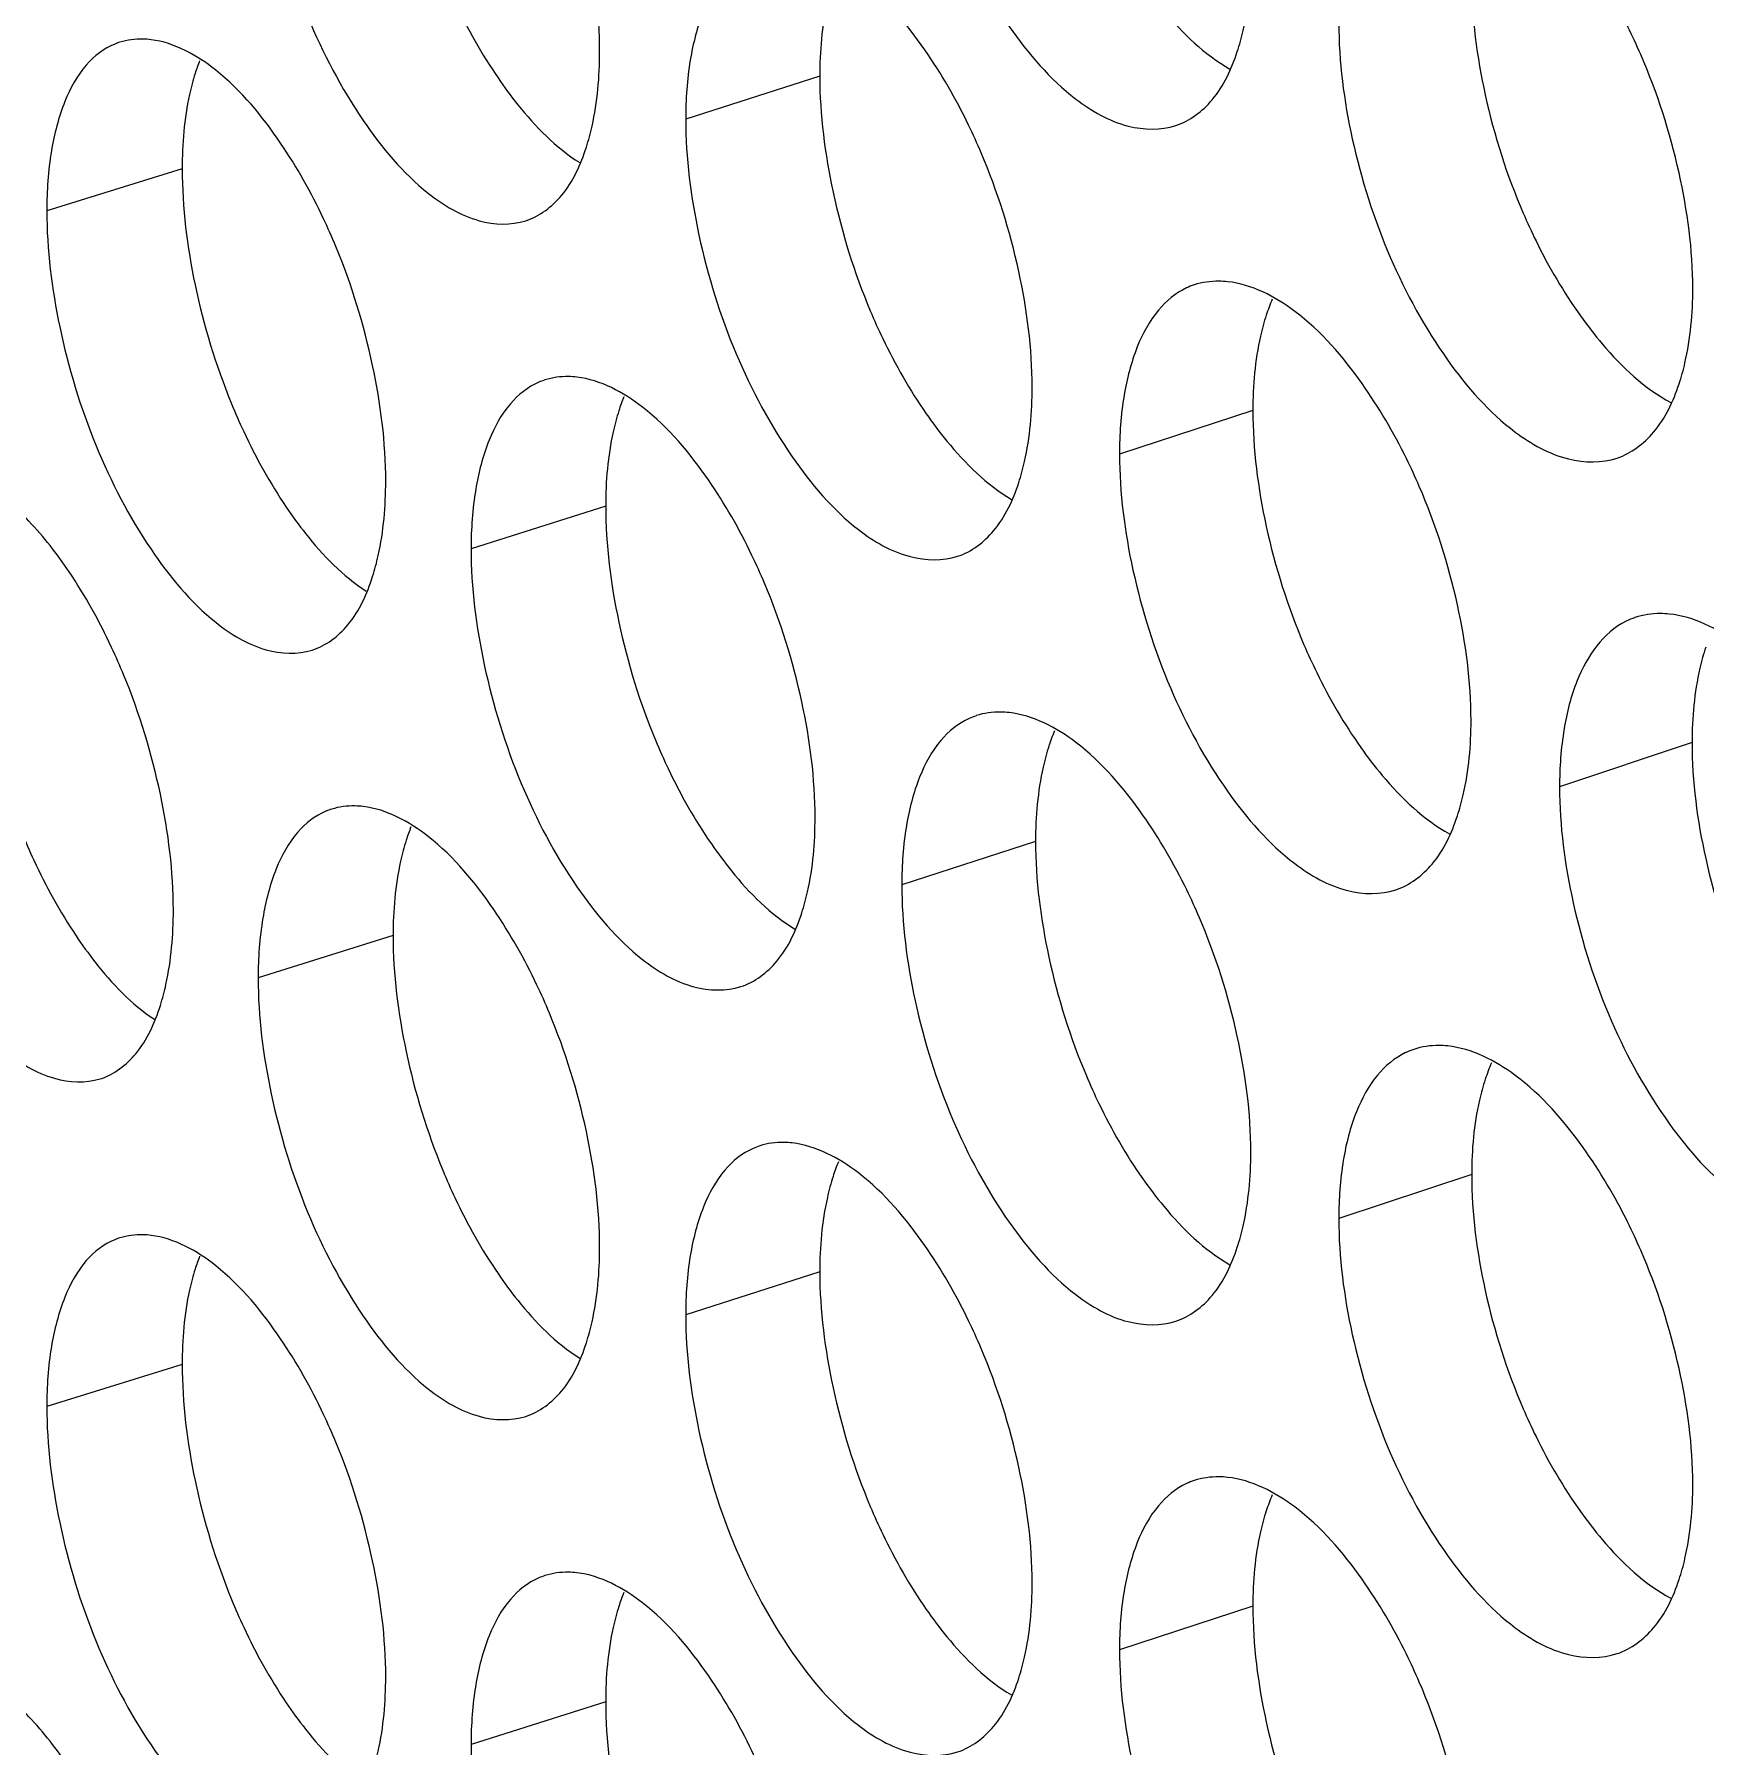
# Model space of a CAD drawing. Header units: millimetres. Extents: x 1177 to 4147, y 93 to 2194.
# Drawn here: x 2502.84 to 2513.85, y 932.37 to 943.65 of the extents above; entities that cross this region are included whole.
import ezdxf

# ---------------------------------------------------------------- set-up
doc = ezdxf.new("R2010")
doc.units = ezdxf.units.MM
doc.header["$LTSCALE"] = 0.1
doc.layers.get('0').update_dxf_attribs({"lineweight": 13})
doc.layers.add('标注', color=251, linetype='Continuous', lineweight=9)

# ---------------------------------------------------------------- blocks, each defined once
blk = doc.blocks.new('02')
at = {"layer": '标注'}
for p, q in [((4352.008, 938.95), (4350.746, 938.545)), ((4346.007, 938.079), (4344.733, 937.683)), ((4346.007, 938.079), (4344.733, 937.683)), ((4356.084, 935.805), (4354.829, 935.394)), ((4349.993, 934.905), (4348.726, 934.503)), ((4349.993, 934.905), (4348.726, 934.503)), ((4360.218, 932.679), (4358.971, 932.262)), ((4354.039, 931.75), (4352.78, 931.342)), ((4354.039, 931.75), (4352.78, 931.342)), ((4347.992, 930.865), (4346.722, 930.466)), ((4358.144, 928.614), (4356.893, 928.201)), ((4358.144, 928.614), (4356.893, 928.201)), ((4352.008, 927.7), (4350.746, 927.295)), ((4346.007, 926.829), (4344.733, 926.433)), ((4356.084, 924.555), (4354.829, 924.144)), ((4349.993, 923.655), (4348.726, 923.253))]:
    blk.add_line(p, q, dxfattribs=at)
for centre, radius, start, end in [((4345.609, 938.665), 0.633, 107.3212, 111.9576), ((4345.609, 938.665), 0.633, 107.3212, 111.9576), ((4347.904, 938.414), 1.862, 158.5276, 162.4554), ((4347.904, 938.414), 1.862, 158.5276, 162.4554), ((4355.745, 936.34), 0.68, 108.1838, 114.818), ((4349.619, 935.471), 0.651, 107.6638, 113.1281), ((4349.619, 935.471), 0.651, 107.6638, 113.1281), ((4351.866, 935.241), 1.837, 157.8589, 162.2429), ((4351.866, 935.241), 1.837, 157.8589, 162.2429), ((4359.904, 933.193), 0.699, 108.5345, 115.9025), ((4353.688, 932.295), 0.67, 108.0096, 114.2633), ((4353.688, 932.295), 0.67, 108.0096, 114.2633), ((4355.89, 932.088), 1.814, 157.2003, 162.034), ((4355.89, 932.088), 1.814, 157.2003, 162.034), ((4347.607, 931.441), 0.642, 107.4921, 112.5473), ((4349.877, 931.2), 1.849, 158.192, 162.3487), ((4357.817, 929.139), 0.689, 108.3587, 115.3644), ((4357.817, 929.139), 0.689, 108.3587, 115.3644), ((4351.646, 928.256), 0.661, 107.8363, 113.7), ((4353.87, 928.037), 1.825, 157.5283, 162.138), ((4345.609, 927.415), 0.633, 107.3212, 111.9576), ((4347.904, 927.164), 1.862, 158.5276, 162.4554), ((4355.745, 925.09), 0.68, 108.1838, 114.818), ((4349.619, 924.221), 0.651, 107.6638, 113.1281), ((4351.866, 923.991), 1.837, 157.8589, 162.2429)]:
    blk.add_arc(centre, radius, start, end, dxfattribs=at)
for points, knots in [([(4352.78, 942.592), (4352.78, 942.226), (4352.879, 941.47), (4353.217, 940.392), (4353.725, 939.448), (4354.173, 938.923), (4354.418, 938.735)], [0, 0, 0, 0, 0.255445, 0.527438, 0.784592, 1, 1, 1, 1]), ([(4346.722, 941.716), (4346.722, 941.349), (4346.819, 940.593), (4347.149, 939.513), (4347.646, 938.566), (4348.084, 938.037), (4348.324, 937.847)], [0, 0, 0, 0, 0.256026, 0.528509, 0.78559, 1, 1, 1, 1]), ([(4349.936, 939.178), (4349.936, 939.544), (4349.838, 940.3), (4349.614, 941.025), (4349.463, 941.385)], [0, 0, 0, 0, 0.48436, 1, 1, 1, 1]), ([(4351.381, 940.111), (4351.278, 940.066), (4351.081, 939.905), (4350.888, 939.543), (4350.769, 939.077), (4350.746, 938.731), (4350.746, 938.545)], [0, 0, 0, 0, 0.1898, 0.414696, 0.684955, 1, 1, 1, 1]), ([(4352.996, 939.198), (4352.819, 939.451), (4352.475, 939.866), (4351.975, 940.136), (4351.749, 940.162)], [0, 0, 0, 0, 0.575082, 1, 1, 1, 1]), ([(4355.938, 939.181), (4355.959, 939.246), (4356.039, 939.538), (4356.065, 939.843), (4356.065, 940.077)], [0, 0, 0, 0, 0.226657, 1, 1, 1, 1]), ([(4359.735, 939.153), (4359.697, 939.241), (4359.541, 939.576), (4359.352, 939.897), (4359.192, 940.119)], [0, 0, 0, 0, 0.259679, 1, 1, 1, 1]), ([(4348.46, 939.905), (4348.496, 939.817), (4348.645, 939.48), (4348.826, 939.158), (4348.98, 938.933)], [0, 0, 0, 0, 0.260232, 1, 1, 1, 1]), ([(4352.133, 939.847), (4352.112, 939.782), (4352.034, 939.489), (4352.008, 939.184), (4352.008, 938.95)], [0, 0, 0, 0, 0.226307, 1, 1, 1, 1]), ([(4355.048, 939.825), (4355.111, 939.736), (4355.343, 939.431), (4355.627, 939.154), (4355.867, 939.017)], [0, 0, 0, 0, 0.282202, 1, 1, 1, 1]), ([(4358.144, 939.864), (4358.144, 939.498), (4358.244, 938.743), (4358.474, 938.019), (4358.629, 937.661)], [0, 0, 0, 0, 0.484339, 1, 1, 1, 1]), ([(4356.893, 939.451), (4356.893, 939.085), (4356.993, 938.329), (4357.336, 937.251), (4357.852, 936.309), (4358.306, 935.787), (4358.554, 935.601)], [0, 0, 0, 0, 0.255058, 0.526721, 0.783925, 1, 1, 1, 1]), ([(4345.373, 939.252), (4345.27, 939.21), (4345.069, 939.054), (4344.876, 938.691), (4344.756, 938.222), (4344.733, 937.871), (4344.733, 937.683)], [0, 0, 0, 0, 0.187225, 0.410841, 0.682034, 1, 1, 1, 1]), ([(4345.373, 939.252), (4345.27, 939.21), (4345.069, 939.054), (4344.876, 938.691), (4344.756, 938.222), (4344.733, 937.871), (4344.733, 937.683)], [0, 0, 0, 0, 0.187225, 0.410841, 0.682034, 1, 1, 1, 1]), ([(4345.714, 939.293), (4345.689, 939.296), (4345.59, 939.304), (4345.49, 939.291), (4345.421, 939.269)], [0, 0, 0, 0, 0.259055, 1, 1, 1, 1]), ([(4345.714, 939.293), (4345.689, 939.296), (4345.59, 939.304), (4345.49, 939.291), (4345.421, 939.269)], [0, 0, 0, 0, 0.259055, 1, 1, 1, 1]), ([(4346.933, 938.32), (4346.761, 938.573), (4346.426, 938.989), (4345.936, 939.265), (4345.714, 939.293)], [0, 0, 0, 0, 0.577332, 1, 1, 1, 1]), ([(4346.933, 938.32), (4346.761, 938.573), (4346.426, 938.989), (4345.936, 939.265), (4345.714, 939.293)], [0, 0, 0, 0, 0.577332, 1, 1, 1, 1]), ([(4349.811, 938.282), (4349.832, 938.347), (4349.911, 938.639), (4349.936, 938.944), (4349.936, 939.178)], [0, 0, 0, 0, 0.226242, 1, 1, 1, 1]), ([(4353.528, 938.228), (4353.49, 938.316), (4353.338, 938.652), (4353.153, 938.974), (4352.996, 939.198)], [0, 0, 0, 0, 0.259945, 1, 1, 1, 1]), ([(4355.359, 938.486), (4355.492, 938.529), (4355.754, 938.729), (4355.884, 939.019), (4355.938, 939.181)], [0, 0, 0, 0, 0.449251, 1, 1, 1, 1]), ([(4360.225, 936.951), (4360.225, 937.317), (4360.123, 938.072), (4359.891, 938.796), (4359.735, 939.153)], [0, 0, 0, 0, 0.484165, 1, 1, 1, 1]), ([(4346.129, 938.975), (4346.108, 938.91), (4346.031, 938.617), (4346.007, 938.313), (4346.007, 938.079)], [0, 0, 0, 0, 0.225897, 1, 1, 1, 1]), ([(4346.129, 938.975), (4346.108, 938.91), (4346.031, 938.617), (4346.007, 938.313), (4346.007, 938.079)], [0, 0, 0, 0, 0.225897, 1, 1, 1, 1]), ([(4348.98, 938.933), (4349.038, 938.847), (4349.258, 938.549), (4349.523, 938.278), (4349.749, 938.137)], [0, 0, 0, 0, 0.281347, 1, 1, 1, 1]), ([(4352.008, 938.95), (4352.008, 938.584), (4352.107, 937.828), (4352.332, 937.102), (4352.483, 936.743)], [0, 0, 0, 0, 0.484455, 1, 1, 1, 1]), ([(4354.418, 938.735), (4354.565, 938.623), (4354.861, 938.449), (4355.217, 938.439), (4355.359, 938.486)], [0, 0, 0, 0, 0.552376, 1, 1, 1, 1]), ([(4350.746, 938.545), (4350.746, 938.179), (4350.844, 937.423), (4351.18, 936.344), (4351.684, 935.399), (4352.128, 934.873), (4352.372, 934.684)], [0, 0, 0, 0, 0.255639, 0.527795, 0.784925, 1, 1, 1, 1]), ([(4347.454, 937.346), (4347.417, 937.434), (4347.268, 937.771), (4347.087, 938.095), (4346.933, 938.32)], [0, 0, 0, 0, 0.260211, 1, 1, 1, 1]), ([(4347.454, 937.346), (4347.417, 937.434), (4347.268, 937.771), (4347.087, 938.095), (4346.933, 938.32)], [0, 0, 0, 0, 0.260211, 1, 1, 1, 1]), ([(4349.24, 937.589), (4349.371, 937.631), (4349.632, 937.831), (4349.759, 938.12), (4349.811, 938.282)], [0, 0, 0, 0, 0.446528, 1, 1, 1, 1]), ([(4354.007, 936.023), (4354.007, 936.389), (4353.908, 937.144), (4353.68, 937.869), (4353.528, 938.228)], [0, 0, 0, 0, 0.484282, 1, 1, 1, 1]), ([(4346.007, 938.079), (4346.007, 937.712), (4346.102, 936.956), (4346.323, 936.229), (4346.471, 935.868)], [0, 0, 0, 0, 0.484571, 1, 1, 1, 1]), ([(4346.007, 938.079), (4346.007, 937.712), (4346.102, 936.956), (4346.323, 936.229), (4346.471, 935.868)], [0, 0, 0, 0, 0.484571, 1, 1, 1, 1]), ([(4348.324, 937.847), (4348.466, 937.735), (4348.753, 937.56), (4349.101, 937.545), (4349.24, 937.589)], [0, 0, 0, 0, 0.554103, 1, 1, 1, 1]), ([(4344.733, 937.683), (4344.733, 937.317), (4344.829, 936.56), (4345.156, 935.479), (4345.649, 934.532), (4346.084, 934.002), (4346.323, 933.811)], [0, 0, 0, 0, 0.256219, 0.528865, 0.785923, 1, 1, 1, 1]), ([(4344.733, 937.683), (4344.733, 937.317), (4344.829, 936.56), (4345.156, 935.479), (4345.649, 934.532), (4346.084, 934.002), (4346.323, 933.811)], [0, 0, 0, 0, 0.256219, 0.528865, 0.785923, 1, 1, 1, 1]), ([(4358.629, 937.661), (4358.667, 937.573), (4358.821, 937.237), (4359.009, 936.917), (4359.168, 936.694)], [0, 0, 0, 0, 0.259789, 1, 1, 1, 1]), ([(4347.923, 935.138), (4347.923, 935.504), (4347.825, 936.259), (4347.603, 936.986), (4347.454, 937.346)], [0, 0, 0, 0, 0.484398, 1, 1, 1, 1]), ([(4347.923, 935.138), (4347.923, 935.504), (4347.825, 936.259), (4347.603, 936.986), (4347.454, 937.346)], [0, 0, 0, 0, 0.484398, 1, 1, 1, 1]), ([(4355.847, 937.016), (4355.82, 937.019), (4355.714, 937.025), (4355.608, 937.01), (4355.533, 936.986)], [0, 0, 0, 0, 0.258853, 1, 1, 1, 1]), ([(4357.112, 936.057), (4356.932, 936.31), (4356.581, 936.725), (4356.076, 936.991), (4355.847, 937.016)], [0, 0, 0, 0, 0.573616, 1, 1, 1, 1]), ([(4355.46, 936.957), (4355.358, 936.909), (4355.162, 936.746), (4354.971, 936.385), (4354.852, 935.921), (4354.829, 935.578), (4354.829, 935.394)], [0, 0, 0, 0, 0.191473, 0.417182, 0.686837, 1, 1, 1, 1]), ([(4360.096, 936.054), (4360.118, 936.119), (4360.198, 936.412), (4360.225, 936.717), (4360.225, 936.951)], [0, 0, 0, 0, 0.226935, 1, 1, 1, 1]), ([(4352.483, 936.743), (4352.52, 936.655), (4352.671, 936.319), (4352.855, 935.997), (4353.01, 935.773)], [0, 0, 0, 0, 0.260055, 1, 1, 1, 1]), ([(4356.211, 936.702), (4356.189, 936.637), (4356.11, 936.344), (4356.084, 936.039), (4356.084, 935.805)], [0, 0, 0, 0, 0.226582, 1, 1, 1, 1]), ([(4359.168, 936.694), (4359.233, 936.604), (4359.473, 936.292), (4359.769, 936.012), (4360.019, 935.878)], [0, 0, 0, 0, 0.282708, 1, 1, 1, 1]), ([(4349.363, 936.07), (4349.26, 936.026), (4349.062, 935.866), (4348.869, 935.505), (4348.75, 935.037), (4348.726, 934.69), (4348.726, 934.503)], [0, 0, 0, 0, 0.188951, 0.413428, 0.683995, 1, 1, 1, 1]), ([(4349.363, 936.07), (4349.26, 936.026), (4349.062, 935.866), (4348.869, 935.505), (4348.75, 935.037), (4348.726, 934.69), (4348.726, 934.503)], [0, 0, 0, 0, 0.188951, 0.413428, 0.683995, 1, 1, 1, 1]), ([(4349.722, 936.118), (4349.696, 936.121), (4349.595, 936.128), (4349.493, 936.114), (4349.421, 936.092)], [0, 0, 0, 0, 0.258969, 1, 1, 1, 1]), ([(4349.722, 936.118), (4349.696, 936.121), (4349.595, 936.128), (4349.493, 936.114), (4349.421, 936.092)], [0, 0, 0, 0, 0.258969, 1, 1, 1, 1]), ([(4350.96, 935.151), (4350.785, 935.403), (4350.444, 935.819), (4349.948, 936.091), (4349.722, 936.118)], [0, 0, 0, 0, 0.575826, 1, 1, 1, 1]), ([(4350.96, 935.151), (4350.785, 935.403), (4350.444, 935.819), (4349.948, 936.091), (4349.722, 936.118)], [0, 0, 0, 0, 0.575826, 1, 1, 1, 1]), ([(4353.881, 935.126), (4353.902, 935.191), (4353.981, 935.484), (4354.007, 935.789), (4354.007, 936.023)], [0, 0, 0, 0, 0.226518, 1, 1, 1, 1]), ([(4357.651, 935.09), (4357.613, 935.178), (4357.458, 935.513), (4357.271, 935.834), (4357.112, 936.057)], [0, 0, 0, 0, 0.259768, 1, 1, 1, 1]), ([(4359.513, 935.357), (4359.646, 935.402), (4359.909, 935.602), (4360.042, 935.892), (4360.096, 936.054)], [0, 0, 0, 0, 0.451001, 1, 1, 1, 1]), ([(4346.471, 935.868), (4346.507, 935.78), (4346.655, 935.443), (4346.834, 935.12), (4346.987, 934.895)], [0, 0, 0, 0, 0.26032, 1, 1, 1, 1]), ([(4346.471, 935.868), (4346.507, 935.78), (4346.655, 935.443), (4346.834, 935.12), (4346.987, 934.895)], [0, 0, 0, 0, 0.26032, 1, 1, 1, 1]), ([(4350.117, 935.802), (4350.096, 935.736), (4350.018, 935.444), (4349.993, 935.139), (4349.993, 934.905)], [0, 0, 0, 0, 0.226169, 1, 1, 1, 1]), ([(4350.117, 935.802), (4350.096, 935.736), (4350.018, 935.444), (4349.993, 935.139), (4349.993, 934.905)], [0, 0, 0, 0, 0.226169, 1, 1, 1, 1]), ([(4353.01, 935.773), (4353.072, 935.685), (4353.3, 935.382), (4353.577, 935.107), (4353.813, 934.968)], [0, 0, 0, 0, 0.28193, 1, 1, 1, 1]), ([(4356.084, 935.805), (4356.084, 935.439), (4356.183, 934.683), (4356.412, 933.958), (4356.565, 933.6)], [0, 0, 0, 0, 0.484378, 1, 1, 1, 1]), ([(4358.554, 935.601), (4358.704, 935.489), (4359.007, 935.316), (4359.369, 935.309), (4359.513, 935.357)], [0, 0, 0, 0, 0.551276, 1, 1, 1, 1]), ([(4354.829, 935.394), (4354.829, 935.028), (4354.929, 934.272), (4355.269, 933.194), (4355.781, 932.251), (4356.232, 931.728), (4356.479, 931.541)], [0, 0, 0, 0, 0.255252, 0.52708, 0.784259, 1, 1, 1, 1]), ([(4344.942, 934.287), (4344.829, 934.455), (4344.599, 934.752), (4344.213, 935.093), (4343.82, 935.276), (4343.554, 935.274), (4343.443, 935.24)], [0, 0, 0, 0, 0.323685, 0.595295, 0.814917, 1, 1, 1, 1]), ([(4347.799, 934.242), (4347.82, 934.307), (4347.897, 934.599), (4347.923, 934.904), (4347.923, 935.138)], [0, 0, 0, 0, 0.226105, 1, 1, 1, 1]), ([(4347.799, 934.242), (4347.82, 934.307), (4347.897, 934.599), (4347.923, 934.904), (4347.923, 935.138)], [0, 0, 0, 0, 0.226105, 1, 1, 1, 1]), ([(4351.488, 934.179), (4351.451, 934.267), (4351.299, 934.604), (4351.116, 934.926), (4350.96, 935.151)], [0, 0, 0, 0, 0.260034, 1, 1, 1, 1]), ([(4351.488, 934.179), (4351.451, 934.267), (4351.299, 934.604), (4351.116, 934.926), (4350.96, 935.151)], [0, 0, 0, 0, 0.260034, 1, 1, 1, 1]), ([(4353.305, 934.432), (4353.437, 934.475), (4353.698, 934.675), (4353.828, 934.964), (4353.881, 935.126)], [0, 0, 0, 0, 0.448356, 1, 1, 1, 1]), ([(4358.138, 932.887), (4358.138, 933.253), (4358.037, 934.008), (4357.806, 934.732), (4357.651, 935.09)], [0, 0, 0, 0, 0.484204, 1, 1, 1, 1]), ([(4346.987, 934.895), (4347.044, 934.81), (4347.259, 934.515), (4347.519, 934.246), (4347.74, 934.104)], [0, 0, 0, 0, 0.281036, 1, 1, 1, 1]), ([(4346.987, 934.895), (4347.044, 934.81), (4347.259, 934.515), (4347.519, 934.246), (4347.74, 934.104)], [0, 0, 0, 0, 0.281036, 1, 1, 1, 1]), ([(4349.993, 934.905), (4349.993, 934.539), (4350.09, 933.783), (4350.314, 933.056), (4350.464, 932.697)], [0, 0, 0, 0, 0.484494, 1, 1, 1, 1]), ([(4349.993, 934.905), (4349.993, 934.539), (4350.09, 933.783), (4350.314, 933.056), (4350.464, 932.697)], [0, 0, 0, 0, 0.484494, 1, 1, 1, 1]), ([(4352.372, 934.684), (4352.517, 934.572), (4352.81, 934.398), (4353.164, 934.386), (4353.305, 934.432)], [0, 0, 0, 0, 0.552941, 1, 1, 1, 1]), ([(4348.726, 934.503), (4348.726, 934.137), (4348.824, 933.381), (4349.157, 932.301), (4349.657, 931.355), (4350.098, 930.828), (4350.341, 930.638)], [0, 0, 0, 0, 0.255833, 0.528153, 0.785258, 1, 1, 1, 1]), ([(4348.726, 934.503), (4348.726, 934.137), (4348.824, 933.381), (4349.157, 932.301), (4349.657, 931.355), (4350.098, 930.828), (4350.341, 930.638)], [0, 0, 0, 0, 0.255833, 0.528153, 0.785258, 1, 1, 1, 1]), ([(4345.459, 933.311), (4345.422, 933.4), (4345.274, 933.737), (4345.095, 934.061), (4344.942, 934.287)], [0, 0, 0, 0, 0.260299, 1, 1, 1, 1]), ([(4347.23, 933.55), (4347.361, 933.591), (4347.621, 933.791), (4347.747, 934.08), (4347.799, 934.242)], [0, 0, 0, 0, 0.445594, 1, 1, 1, 1]), ([(4347.23, 933.55), (4347.361, 933.591), (4347.621, 933.791), (4347.747, 934.08), (4347.799, 934.242)], [0, 0, 0, 0, 0.445594, 1, 1, 1, 1]), ([(4351.964, 931.973), (4351.964, 932.339), (4351.866, 933.095), (4351.639, 933.82), (4351.488, 934.179)], [0, 0, 0, 0, 0.484321, 1, 1, 1, 1]), ([(4351.964, 931.973), (4351.964, 932.339), (4351.866, 933.095), (4351.639, 933.82), (4351.488, 934.179)], [0, 0, 0, 0, 0.484321, 1, 1, 1, 1]), ([(4346.323, 933.811), (4346.463, 933.699), (4346.747, 933.524), (4347.092, 933.506), (4347.23, 933.55)], [0, 0, 0, 0, 0.554701, 1, 1, 1, 1]), ([(4346.323, 933.811), (4346.463, 933.699), (4346.747, 933.524), (4347.092, 933.506), (4347.23, 933.55)], [0, 0, 0, 0, 0.554701, 1, 1, 1, 1]), ([(4359.598, 933.822), (4359.381, 933.716), (4359.133, 933.346), (4358.996, 932.787), (4358.971, 932.444), (4358.971, 932.262)], [0, 0, 0, 0, 0.415426, 0.686428, 1, 1, 1, 1]), ([(4360.004, 933.889), (4359.976, 933.892), (4359.867, 933.897), (4359.758, 933.881), (4359.681, 933.856)], [0, 0, 0, 0, 0.258783, 1, 1, 1, 1]), ([(4361.287, 932.936), (4361.104, 933.188), (4360.746, 933.603), (4360.235, 933.865), (4360.004, 933.889)], [0, 0, 0, 0, 0.572175, 1, 1, 1, 1]), ([(4356.565, 933.6), (4356.603, 933.512), (4356.757, 933.176), (4356.943, 932.855), (4357.101, 932.632)], [0, 0, 0, 0, 0.259878, 1, 1, 1, 1]), ([(4360.347, 933.577), (4360.325, 933.512), (4360.245, 933.219), (4360.218, 932.913), (4360.218, 932.679)], [0, 0, 0, 0, 0.22686, 1, 1, 1, 1]), ([(4345.924, 931.102), (4345.924, 931.468), (4345.828, 932.224), (4345.607, 932.951), (4345.459, 933.311)], [0, 0, 0, 0, 0.484437, 1, 1, 1, 1]), ([(4353.791, 932.962), (4353.764, 932.965), (4353.66, 932.971), (4353.554, 932.957), (4353.481, 932.933)], [0, 0, 0, 0, 0.25889, 1, 1, 1, 1]), ([(4353.791, 932.962), (4353.764, 932.965), (4353.66, 932.971), (4353.554, 932.957), (4353.481, 932.933)], [0, 0, 0, 0, 0.25889, 1, 1, 1, 1]), ([(4355.047, 932), (4354.868, 932.253), (4354.52, 932.668), (4354.018, 932.936), (4353.791, 932.962)], [0, 0, 0, 0, 0.574346, 1, 1, 1, 1]), ([(4355.047, 932), (4354.868, 932.253), (4354.52, 932.668), (4354.018, 932.936), (4353.791, 932.962)], [0, 0, 0, 0, 0.574346, 1, 1, 1, 1]), ([(4353.413, 932.906), (4353.311, 932.86), (4353.114, 932.698), (4352.922, 932.337), (4352.804, 931.872), (4352.78, 931.527), (4352.78, 931.342)], [0, 0, 0, 0, 0.190641, 0.415947, 0.685903, 1, 1, 1, 1]), ([(4353.413, 932.906), (4353.311, 932.86), (4353.114, 932.698), (4352.922, 932.337), (4352.804, 931.872), (4352.78, 931.527), (4352.78, 931.342)], [0, 0, 0, 0, 0.190641, 0.415947, 0.685903, 1, 1, 1, 1]), ([(4358.009, 931.99), (4358.031, 932.055), (4358.111, 932.347), (4358.138, 932.653), (4358.138, 932.887)], [0, 0, 0, 0, 0.226796, 1, 1, 1, 1]), ([(4350.464, 932.697), (4350.501, 932.608), (4350.651, 932.272), (4350.833, 931.95), (4350.988, 931.726)], [0, 0, 0, 0, 0.260144, 1, 1, 1, 1]), ([(4350.464, 932.697), (4350.501, 932.608), (4350.651, 932.272), (4350.833, 931.95), (4350.988, 931.726)], [0, 0, 0, 0, 0.260144, 1, 1, 1, 1]), ([(4354.165, 932.647), (4354.143, 932.582), (4354.065, 932.289), (4354.039, 931.984), (4354.039, 931.75)], [0, 0, 0, 0, 0.226444, 1, 1, 1, 1]), ([(4354.165, 932.647), (4354.143, 932.582), (4354.065, 932.289), (4354.039, 931.984), (4354.039, 931.75)], [0, 0, 0, 0, 0.226444, 1, 1, 1, 1]), ([(4360.218, 932.679), (4360.218, 932.313), (4360.319, 931.557), (4360.551, 930.834), (4360.707, 930.476)], [0, 0, 0, 0, 0.484301, 1, 1, 1, 1]), ([(4357.101, 932.632), (4357.164, 932.543), (4357.401, 932.234), (4357.691, 931.955), (4357.935, 931.82)], [0, 0, 0, 0, 0.282461, 1, 1, 1, 1]), ([(4358.971, 932.262), (4358.971, 931.896), (4359.072, 931.14), (4359.418, 930.063), (4359.938, 929.123), (4360.395, 928.602), (4360.644, 928.417)], [0, 0, 0, 0, 0.254863, 0.526363, 0.783591, 1, 1, 1, 1]), ([(4347.36, 932.034), (4347.258, 931.991), (4347.058, 931.833), (4346.865, 931.471), (4346.746, 931.002), (4346.722, 930.653), (4346.722, 930.466)], [0, 0, 0, 0, 0.188092, 0.412143, 0.683021, 1, 1, 1, 1]), ([(4347.711, 932.078), (4347.685, 932.081), (4347.585, 932.088), (4347.484, 932.075), (4347.414, 932.053)], [0, 0, 0, 0, 0.259011, 1, 1, 1, 1]), ([(4348.939, 931.108), (4348.766, 931.361), (4348.428, 931.777), (4347.935, 932.051), (4347.711, 932.078)], [0, 0, 0, 0, 0.576575, 1, 1, 1, 1]), ([(4355.582, 931.031), (4355.544, 931.119), (4355.391, 931.455), (4355.204, 931.777), (4355.047, 932)], [0, 0, 0, 0, 0.259857, 1, 1, 1, 1]), ([(4355.582, 931.031), (4355.544, 931.119), (4355.391, 931.455), (4355.204, 931.777), (4355.047, 932)], [0, 0, 0, 0, 0.259857, 1, 1, 1, 1]), ([(4344.496, 931.836), (4344.532, 931.748), (4344.679, 931.411), (4344.857, 931.087), (4345.008, 930.861)], [0, 0, 0, 0, 0.260408, 1, 1, 1, 1]), ([(4351.839, 931.077), (4351.86, 931.142), (4351.939, 931.434), (4351.964, 931.739), (4351.964, 931.973)], [0, 0, 0, 0, 0.22638, 1, 1, 1, 1]), ([(4351.839, 931.077), (4351.86, 931.142), (4351.939, 931.434), (4351.964, 931.739), (4351.964, 931.973)], [0, 0, 0, 0, 0.22638, 1, 1, 1, 1]), ([(4357.429, 931.294), (4357.562, 931.338), (4357.824, 931.538), (4357.956, 931.828), (4358.009, 931.99)], [0, 0, 0, 0, 0.450132, 1, 1, 1, 1]), ([(4348.115, 931.761), (4348.095, 931.696), (4348.017, 931.403), (4347.992, 931.098), (4347.992, 930.865)], [0, 0, 0, 0, 0.226033, 1, 1, 1, 1]), ([(4350.988, 931.726), (4351.048, 931.639), (4351.271, 931.338), (4351.543, 931.065), (4351.774, 930.925)], [0, 0, 0, 0, 0.281645, 1, 1, 1, 1]), ([(4350.988, 931.726), (4351.048, 931.639), (4351.271, 931.338), (4351.543, 931.065), (4351.774, 930.925)], [0, 0, 0, 0, 0.281645, 1, 1, 1, 1]), ([(4354.039, 931.75), (4354.039, 931.384), (4354.138, 930.628), (4354.365, 929.903), (4354.517, 929.544)], [0, 0, 0, 0, 0.484416, 1, 1, 1, 1]), ([(4354.039, 931.75), (4354.039, 931.384), (4354.138, 930.628), (4354.365, 929.903), (4354.517, 929.544)], [0, 0, 0, 0, 0.484416, 1, 1, 1, 1]), ([(4356.479, 931.541), (4356.627, 931.429), (4356.927, 931.255), (4357.286, 931.247), (4357.429, 931.294)], [0, 0, 0, 0, 0.551821, 1, 1, 1, 1]), ([(4352.78, 931.342), (4352.78, 930.976), (4352.879, 930.22), (4353.217, 929.142), (4353.725, 928.198), (4354.173, 927.673), (4354.418, 927.485)], [0, 0, 0, 0, 0.255445, 0.527438, 0.784592, 1, 1, 1, 1]), ([(4352.78, 931.342), (4352.78, 930.976), (4352.879, 930.22), (4353.217, 929.142), (4353.725, 928.198), (4354.173, 927.673), (4354.418, 927.485)], [0, 0, 0, 0, 0.255445, 0.527438, 0.784592, 1, 1, 1, 1]), ([(4345.802, 930.207), (4345.822, 930.272), (4345.899, 930.564), (4345.924, 930.868), (4345.924, 931.102)], [0, 0, 0, 0, 0.225969, 1, 1, 1, 1]), ([(4349.463, 930.135), (4349.427, 930.224), (4349.276, 930.56), (4349.094, 930.883), (4348.939, 931.108)], [0, 0, 0, 0, 0.260123, 1, 1, 1, 1]), ([(4351.265, 930.383), (4351.396, 930.425), (4351.657, 930.625), (4351.786, 930.914), (4351.839, 931.077)], [0, 0, 0, 0, 0.447449, 1, 1, 1, 1]), ([(4351.265, 930.383), (4351.396, 930.425), (4351.657, 930.625), (4351.786, 930.914), (4351.839, 931.077)], [0, 0, 0, 0, 0.447449, 1, 1, 1, 1]), ([(4356.065, 928.827), (4356.065, 929.193), (4355.965, 929.949), (4355.735, 930.673), (4355.582, 931.031)], [0, 0, 0, 0, 0.484243, 1, 1, 1, 1]), ([(4356.065, 928.827), (4356.065, 929.193), (4355.965, 929.949), (4355.735, 930.673), (4355.582, 931.031)], [0, 0, 0, 0, 0.484243, 1, 1, 1, 1]), ([(4345.008, 930.861), (4345.065, 930.777), (4345.275, 930.486), (4345.529, 930.218), (4345.746, 930.076)], [0, 0, 0, 0, 0.280712, 1, 1, 1, 1]), ([(4347.992, 930.865), (4347.992, 930.498), (4348.089, 929.742), (4348.311, 929.015), (4348.46, 928.655)], [0, 0, 0, 0, 0.484532, 1, 1, 1, 1]), ([(4350.341, 930.638), (4350.484, 930.526), (4350.774, 930.352), (4351.125, 930.338), (4351.265, 930.383)], [0, 0, 0, 0, 0.553517, 1, 1, 1, 1]), ([(4350.341, 930.638), (4350.484, 930.526), (4350.774, 930.352), (4351.125, 930.338), (4351.265, 930.383)], [0, 0, 0, 0, 0.553517, 1, 1, 1, 1]), ([(4346.722, 930.466), (4346.722, 930.099), (4346.819, 929.343), (4347.149, 928.263), (4347.646, 927.316), (4348.084, 926.787), (4348.324, 926.597)], [0, 0, 0, 0, 0.256026, 0.528509, 0.78559, 1, 1, 1, 1]), ([(4345.235, 929.515), (4345.365, 929.556), (4345.625, 929.756), (4345.75, 930.044), (4345.802, 930.207)], [0, 0, 0, 0, 0.444646, 1, 1, 1, 1]), ([(4349.936, 927.928), (4349.936, 928.294), (4349.838, 929.05), (4349.614, 929.775), (4349.463, 930.135)], [0, 0, 0, 0, 0.48436, 1, 1, 1, 1]), ([(4344.336, 929.779), (4344.475, 929.667), (4344.755, 929.492), (4345.098, 929.473), (4345.235, 929.515)], [0, 0, 0, 0, 0.555309, 1, 1, 1, 1]), ([(4357.522, 929.762), (4357.42, 929.713), (4357.225, 929.549), (4357.034, 929.188), (4356.916, 928.726), (4356.893, 928.384), (4356.893, 928.201)], [0, 0, 0, 0, 0.192296, 0.418401, 0.687759, 1, 1, 1, 1]), ([(4357.522, 929.762), (4357.42, 929.713), (4357.225, 929.549), (4357.034, 929.188), (4356.916, 928.726), (4356.893, 928.384), (4356.893, 928.201)], [0, 0, 0, 0, 0.192296, 0.418401, 0.687759, 1, 1, 1, 1]), ([(4357.918, 929.825), (4357.89, 929.828), (4357.784, 929.834), (4357.675, 929.818), (4357.6, 929.793)], [0, 0, 0, 0, 0.258817, 1, 1, 1, 1]), ([(4357.918, 929.825), (4357.89, 929.828), (4357.784, 929.834), (4357.675, 929.818), (4357.6, 929.793)], [0, 0, 0, 0, 0.258817, 1, 1, 1, 1]), ([(4359.192, 928.869), (4359.011, 929.121), (4358.656, 929.537), (4358.148, 929.801), (4357.918, 929.825)], [0, 0, 0, 0, 0.572892, 1, 1, 1, 1]), ([(4359.192, 928.869), (4359.011, 929.121), (4358.656, 929.537), (4358.148, 929.801), (4357.918, 929.825)], [0, 0, 0, 0, 0.572892, 1, 1, 1, 1]), ([(4354.517, 929.544), (4354.554, 929.456), (4354.707, 929.12), (4354.891, 928.799), (4355.048, 928.575)], [0, 0, 0, 0, 0.259967, 1, 1, 1, 1]), ([(4354.517, 929.544), (4354.554, 929.456), (4354.707, 929.12), (4354.891, 928.799), (4355.048, 928.575)], [0, 0, 0, 0, 0.259967, 1, 1, 1, 1]), ([(4358.272, 929.512), (4358.25, 929.447), (4358.17, 929.154), (4358.144, 928.849), (4358.144, 928.614)], [0, 0, 0, 0, 0.226721, 1, 1, 1, 1]), ([(4358.272, 929.512), (4358.25, 929.447), (4358.17, 929.154), (4358.144, 928.849), (4358.144, 928.614)], [0, 0, 0, 0, 0.226721, 1, 1, 1, 1]), ([(4351.381, 928.861), (4351.278, 928.816), (4351.081, 928.655), (4350.888, 928.293), (4350.769, 927.827), (4350.746, 927.481), (4350.746, 927.295)], [0, 0, 0, 0, 0.1898, 0.414696, 0.684955, 1, 1, 1, 1]), ([(4351.749, 928.912), (4351.723, 928.915), (4351.62, 928.922), (4351.516, 928.908), (4351.444, 928.885)], [0, 0, 0, 0, 0.258928, 1, 1, 1, 1]), ([(4352.996, 927.948), (4352.819, 928.201), (4352.475, 928.616), (4351.975, 928.886), (4351.749, 928.912)], [0, 0, 0, 0, 0.575082, 1, 1, 1, 1]), ([(4355.938, 927.931), (4355.959, 927.996), (4356.039, 928.288), (4356.065, 928.593), (4356.065, 928.827)], [0, 0, 0, 0, 0.226657, 1, 1, 1, 1]), ([(4355.938, 927.931), (4355.959, 927.996), (4356.039, 928.288), (4356.065, 928.593), (4356.065, 928.827)], [0, 0, 0, 0, 0.226657, 1, 1, 1, 1]), ([(4359.735, 927.903), (4359.697, 927.991), (4359.541, 928.326), (4359.352, 928.647), (4359.192, 928.869)], [0, 0, 0, 0, 0.259679, 1, 1, 1, 1]), ([(4359.735, 927.903), (4359.697, 927.991), (4359.541, 928.326), (4359.352, 928.647), (4359.192, 928.869)], [0, 0, 0, 0, 0.259679, 1, 1, 1, 1]), ([(4348.46, 928.655), (4348.496, 928.567), (4348.645, 928.23), (4348.826, 927.908), (4348.98, 927.683)], [0, 0, 0, 0, 0.260232, 1, 1, 1, 1]), ([(4358.144, 928.614), (4358.144, 928.248), (4358.244, 927.493), (4358.474, 926.769), (4358.629, 926.411)], [0, 0, 0, 0, 0.484339, 1, 1, 1, 1]), ([(4358.144, 928.614), (4358.144, 928.248), (4358.244, 927.493), (4358.474, 926.769), (4358.629, 926.411)], [0, 0, 0, 0, 0.484339, 1, 1, 1, 1]), ([(4352.133, 928.597), (4352.112, 928.532), (4352.034, 928.239), (4352.008, 927.934), (4352.008, 927.7)], [0, 0, 0, 0, 0.226307, 1, 1, 1, 1]), ([(4355.048, 928.575), (4355.111, 928.486), (4355.343, 928.181), (4355.627, 927.904), (4355.867, 927.767)], [0, 0, 0, 0, 0.282202, 1, 1, 1, 1]), ([(4355.048, 928.575), (4355.111, 928.486), (4355.343, 928.181), (4355.627, 927.904), (4355.867, 927.767)], [0, 0, 0, 0, 0.282202, 1, 1, 1, 1]), ([(4356.893, 928.201), (4356.893, 927.835), (4356.993, 927.079), (4357.336, 926.001), (4357.852, 925.059), (4358.306, 924.537), (4358.554, 924.351)], [0, 0, 0, 0, 0.255058, 0.526721, 0.783925, 1, 1, 1, 1]), ([(4356.893, 928.201), (4356.893, 927.835), (4356.993, 927.079), (4357.336, 926.001), (4357.852, 925.059), (4358.306, 924.537), (4358.554, 924.351)], [0, 0, 0, 0, 0.255058, 0.526721, 0.783925, 1, 1, 1, 1]), ([(4345.373, 928.002), (4345.27, 927.96), (4345.069, 927.804), (4344.876, 927.441), (4344.756, 926.972), (4344.733, 926.621), (4344.733, 926.433)], [0, 0, 0, 0, 0.187225, 0.410841, 0.682034, 1, 1, 1, 1]), ([(4345.714, 928.043), (4345.689, 928.046), (4345.59, 928.054), (4345.49, 928.041), (4345.421, 928.019)], [0, 0, 0, 0, 0.259055, 1, 1, 1, 1]), ([(4346.933, 927.07), (4346.761, 927.323), (4346.426, 927.739), (4345.936, 928.015), (4345.714, 928.043)], [0, 0, 0, 0, 0.577332, 1, 1, 1, 1]), ([(4349.811, 927.032), (4349.832, 927.097), (4349.911, 927.389), (4349.936, 927.694), (4349.936, 927.928)], [0, 0, 0, 0, 0.226242, 1, 1, 1, 1]), ([(4353.528, 926.978), (4353.49, 927.066), (4353.338, 927.402), (4353.153, 927.724), (4352.996, 927.948)], [0, 0, 0, 0, 0.259945, 1, 1, 1, 1]), ([(4355.359, 927.236), (4355.492, 927.279), (4355.754, 927.479), (4355.884, 927.769), (4355.938, 927.931)], [0, 0, 0, 0, 0.449251, 1, 1, 1, 1]), ([(4355.359, 927.236), (4355.492, 927.279), (4355.754, 927.479), (4355.884, 927.769), (4355.938, 927.931)], [0, 0, 0, 0, 0.449251, 1, 1, 1, 1]), ([(4360.225, 925.701), (4360.225, 926.067), (4360.123, 926.822), (4359.891, 927.546), (4359.735, 927.903)], [0, 0, 0, 0, 0.484165, 1, 1, 1, 1]), ([(4360.225, 925.701), (4360.225, 926.067), (4360.123, 926.822), (4359.891, 927.546), (4359.735, 927.903)], [0, 0, 0, 0, 0.484165, 1, 1, 1, 1]), ([(4346.129, 927.725), (4346.108, 927.66), (4346.031, 927.367), (4346.007, 927.063), (4346.007, 926.829)], [0, 0, 0, 0, 0.225897, 1, 1, 1, 1]), ([(4348.98, 927.683), (4349.038, 927.597), (4349.258, 927.299), (4349.523, 927.028), (4349.749, 926.887)], [0, 0, 0, 0, 0.281347, 1, 1, 1, 1]), ([(4352.008, 927.7), (4352.008, 927.334), (4352.107, 926.578), (4352.332, 925.852), (4352.483, 925.493)], [0, 0, 0, 0, 0.484455, 1, 1, 1, 1]), ([(4354.418, 927.485), (4354.565, 927.373), (4354.861, 927.199), (4355.217, 927.189), (4355.359, 927.236)], [0, 0, 0, 0, 0.552376, 1, 1, 1, 1]), ([(4354.418, 927.485), (4354.565, 927.373), (4354.861, 927.199), (4355.217, 927.189), (4355.359, 927.236)], [0, 0, 0, 0, 0.552376, 1, 1, 1, 1]), ([(4350.746, 927.295), (4350.746, 926.929), (4350.844, 926.173), (4351.18, 925.094), (4351.684, 924.149), (4352.128, 923.623), (4352.372, 923.434)], [0, 0, 0, 0, 0.255639, 0.527795, 0.784925, 1, 1, 1, 1]), ([(4347.454, 926.096), (4347.417, 926.184), (4347.268, 926.521), (4347.087, 926.845), (4346.933, 927.07)], [0, 0, 0, 0, 0.260211, 1, 1, 1, 1]), ([(4349.24, 926.339), (4349.371, 926.381), (4349.632, 926.581), (4349.759, 926.87), (4349.811, 927.032)], [0, 0, 0, 0, 0.446528, 1, 1, 1, 1]), ([(4354.007, 924.773), (4354.007, 925.139), (4353.908, 925.894), (4353.68, 926.619), (4353.528, 926.978)], [0, 0, 0, 0, 0.484282, 1, 1, 1, 1]), ([(4346.007, 926.829), (4346.007, 926.462), (4346.102, 925.706), (4346.323, 924.979), (4346.471, 924.618)], [0, 0, 0, 0, 0.484571, 1, 1, 1, 1]), ([(4348.324, 926.597), (4348.466, 926.485), (4348.753, 926.31), (4349.101, 926.295), (4349.24, 926.339)], [0, 0, 0, 0, 0.554103, 1, 1, 1, 1]), ([(4344.733, 926.433), (4344.733, 926.067), (4344.829, 925.31), (4345.156, 924.229), (4345.649, 923.282), (4346.084, 922.752), (4346.323, 922.561)], [0, 0, 0, 0, 0.256219, 0.528865, 0.785923, 1, 1, 1, 1]), ([(4358.629, 926.411), (4358.667, 926.323), (4358.821, 925.987), (4359.009, 925.667), (4359.168, 925.444)], [0, 0, 0, 0, 0.259789, 1, 1, 1, 1]), ([(4358.629, 926.411), (4358.667, 926.323), (4358.821, 925.987), (4359.009, 925.667), (4359.168, 925.444)], [0, 0, 0, 0, 0.259789, 1, 1, 1, 1]), ([(4347.923, 923.888), (4347.923, 924.254), (4347.825, 925.009), (4347.603, 925.736), (4347.454, 926.096)], [0, 0, 0, 0, 0.484398, 1, 1, 1, 1]), ([(4355.847, 925.766), (4355.82, 925.769), (4355.714, 925.775), (4355.608, 925.76), (4355.533, 925.736)], [0, 0, 0, 0, 0.258853, 1, 1, 1, 1]), ([(4357.112, 924.807), (4356.932, 925.06), (4356.581, 925.475), (4356.076, 925.741), (4355.847, 925.766)], [0, 0, 0, 0, 0.573616, 1, 1, 1, 1]), ([(4355.46, 925.707), (4355.358, 925.659), (4355.162, 925.496), (4354.971, 925.135), (4354.852, 924.671), (4354.829, 924.328), (4354.829, 924.144)], [0, 0, 0, 0, 0.191473, 0.417182, 0.686837, 1, 1, 1, 1]), ([(4360.096, 924.804), (4360.118, 924.869), (4360.198, 925.162), (4360.225, 925.467), (4360.225, 925.701)], [0, 0, 0, 0, 0.226935, 1, 1, 1, 1]), ([(4360.096, 924.804), (4360.118, 924.869), (4360.198, 925.162), (4360.225, 925.467), (4360.225, 925.701)], [0, 0, 0, 0, 0.226935, 1, 1, 1, 1]), ([(4352.483, 925.493), (4352.52, 925.405), (4352.671, 925.069), (4352.855, 924.747), (4353.01, 924.523)], [0, 0, 0, 0, 0.260055, 1, 1, 1, 1]), ([(4356.211, 925.452), (4356.189, 925.387), (4356.11, 925.094), (4356.084, 924.789), (4356.084, 924.555)], [0, 0, 0, 0, 0.226582, 1, 1, 1, 1]), ([(4359.168, 925.444), (4359.233, 925.354), (4359.473, 925.042), (4359.769, 924.762), (4360.019, 924.628)], [0, 0, 0, 0, 0.282708, 1, 1, 1, 1]), ([(4359.168, 925.444), (4359.233, 925.354), (4359.473, 925.042), (4359.769, 924.762), (4360.019, 924.628)], [0, 0, 0, 0, 0.282708, 1, 1, 1, 1]), ([(4349.363, 924.82), (4349.26, 924.776), (4349.062, 924.616), (4348.869, 924.255), (4348.75, 923.787), (4348.726, 923.44), (4348.726, 923.253)], [0, 0, 0, 0, 0.188951, 0.413428, 0.683995, 1, 1, 1, 1]), ([(4349.722, 924.868), (4349.696, 924.871), (4349.595, 924.878), (4349.493, 924.864), (4349.421, 924.842)], [0, 0, 0, 0, 0.258969, 1, 1, 1, 1]), ([(4350.96, 923.901), (4350.785, 924.153), (4350.444, 924.569), (4349.948, 924.841), (4349.722, 924.868)], [0, 0, 0, 0, 0.575826, 1, 1, 1, 1]), ([(4353.881, 923.876), (4353.902, 923.941), (4353.981, 924.234), (4354.007, 924.539), (4354.007, 924.773)], [0, 0, 0, 0, 0.226518, 1, 1, 1, 1]), ([(4357.651, 923.84), (4357.613, 923.928), (4357.458, 924.263), (4357.271, 924.584), (4357.112, 924.807)], [0, 0, 0, 0, 0.259768, 1, 1, 1, 1]), ([(4359.513, 924.107), (4359.646, 924.152), (4359.909, 924.352), (4360.042, 924.642), (4360.096, 924.804)], [0, 0, 0, 0, 0.451001, 1, 1, 1, 1]), ([(4359.513, 924.107), (4359.646, 924.152), (4359.909, 924.352), (4360.042, 924.642), (4360.096, 924.804)], [0, 0, 0, 0, 0.451001, 1, 1, 1, 1]), ([(4346.471, 924.618), (4346.507, 924.53), (4346.655, 924.193), (4346.834, 923.87), (4346.987, 923.645)], [0, 0, 0, 0, 0.26032, 1, 1, 1, 1]), ([(4350.117, 924.552), (4350.096, 924.486), (4350.018, 924.194), (4349.993, 923.889), (4349.993, 923.655)], [0, 0, 0, 0, 0.226169, 1, 1, 1, 1]), ([(4353.01, 924.523), (4353.072, 924.435), (4353.3, 924.132), (4353.577, 923.857), (4353.813, 923.718)], [0, 0, 0, 0, 0.28193, 1, 1, 1, 1]), ([(4356.084, 924.555), (4356.084, 924.189), (4356.183, 923.433), (4356.412, 922.708), (4356.565, 922.35)], [0, 0, 0, 0, 0.484378, 1, 1, 1, 1]), ([(4358.554, 924.351), (4358.704, 924.239), (4359.007, 924.066), (4359.369, 924.059), (4359.513, 924.107)], [0, 0, 0, 0, 0.551276, 1, 1, 1, 1]), ([(4358.554, 924.351), (4358.704, 924.239), (4359.007, 924.066), (4359.369, 924.059), (4359.513, 924.107)], [0, 0, 0, 0, 0.551276, 1, 1, 1, 1]), ([(4354.829, 924.144), (4354.829, 923.778), (4354.929, 923.022), (4355.269, 921.944), (4355.781, 921.001), (4356.232, 920.478), (4356.479, 920.291)], [0, 0, 0, 0, 0.255252, 0.52708, 0.784259, 1, 1, 1, 1]), ([(4344.942, 923.037), (4344.829, 923.205), (4344.599, 923.502), (4344.213, 923.843), (4343.82, 924.026), (4343.554, 924.024), (4343.443, 923.99)], [0, 0, 0, 0, 0.323685, 0.595295, 0.814917, 1, 1, 1, 1]), ([(4347.799, 922.992), (4347.82, 923.057), (4347.897, 923.349), (4347.923, 923.654), (4347.923, 923.888)], [0, 0, 0, 0, 0.226105, 1, 1, 1, 1]), ([(4351.488, 922.929), (4351.451, 923.017), (4351.299, 923.354), (4351.116, 923.676), (4350.96, 923.901)], [0, 0, 0, 0, 0.260034, 1, 1, 1, 1]), ([(4353.305, 923.182), (4353.437, 923.225), (4353.698, 923.425), (4353.828, 923.714), (4353.881, 923.876)], [0, 0, 0, 0, 0.448356, 1, 1, 1, 1]), ([(4358.138, 921.637), (4358.138, 922.003), (4358.037, 922.758), (4357.806, 923.482), (4357.651, 923.84)], [0, 0, 0, 0, 0.484204, 1, 1, 1, 1]), ([(4346.987, 923.645), (4347.044, 923.56), (4347.259, 923.265), (4347.519, 922.996), (4347.74, 922.854)], [0, 0, 0, 0, 0.281036, 1, 1, 1, 1]), ([(4349.993, 923.655), (4349.993, 923.289), (4350.09, 922.533), (4350.314, 921.806), (4350.464, 921.447)], [0, 0, 0, 0, 0.484494, 1, 1, 1, 1]), ([(4352.372, 923.434), (4352.517, 923.322), (4352.81, 923.148), (4353.164, 923.136), (4353.305, 923.182)], [0, 0, 0, 0, 0.552941, 1, 1, 1, 1]), ([(4348.726, 923.253), (4348.726, 922.887), (4348.824, 922.131), (4349.157, 921.051), (4349.657, 920.105), (4350.098, 919.578), (4350.341, 919.388)], [0, 0, 0, 0, 0.255833, 0.528153, 0.785258, 1, 1, 1, 1])]:
    blk.add_open_spline(points, degree=3, knots=knots, dxfattribs=at)
for points in [[(4356.267, 936.851), (4356.246, 936.802), (4356.227, 936.753), (4356.211, 936.702)], [(4358.33, 929.666), (4358.308, 929.616), (4358.289, 929.564), (4358.272, 929.512)], [(4358.33, 929.666), (4358.308, 929.616), (4358.289, 929.564), (4358.272, 929.512)], [(4356.267, 925.601), (4356.246, 925.552), (4356.227, 925.503), (4356.211, 925.452)]]:
    blk.add_open_spline(points, degree=3, dxfattribs=at)

msp = doc.modelspace()

# ---------------------------------------------------------------- block references
at = {"xscale": 0.7, "yscale": 0.7, "zscale": 0.7}
msp.add_blockref('02', (-538.391, 286.112), dxfattribs=at)

doc.saveas('drawing.dxf')
